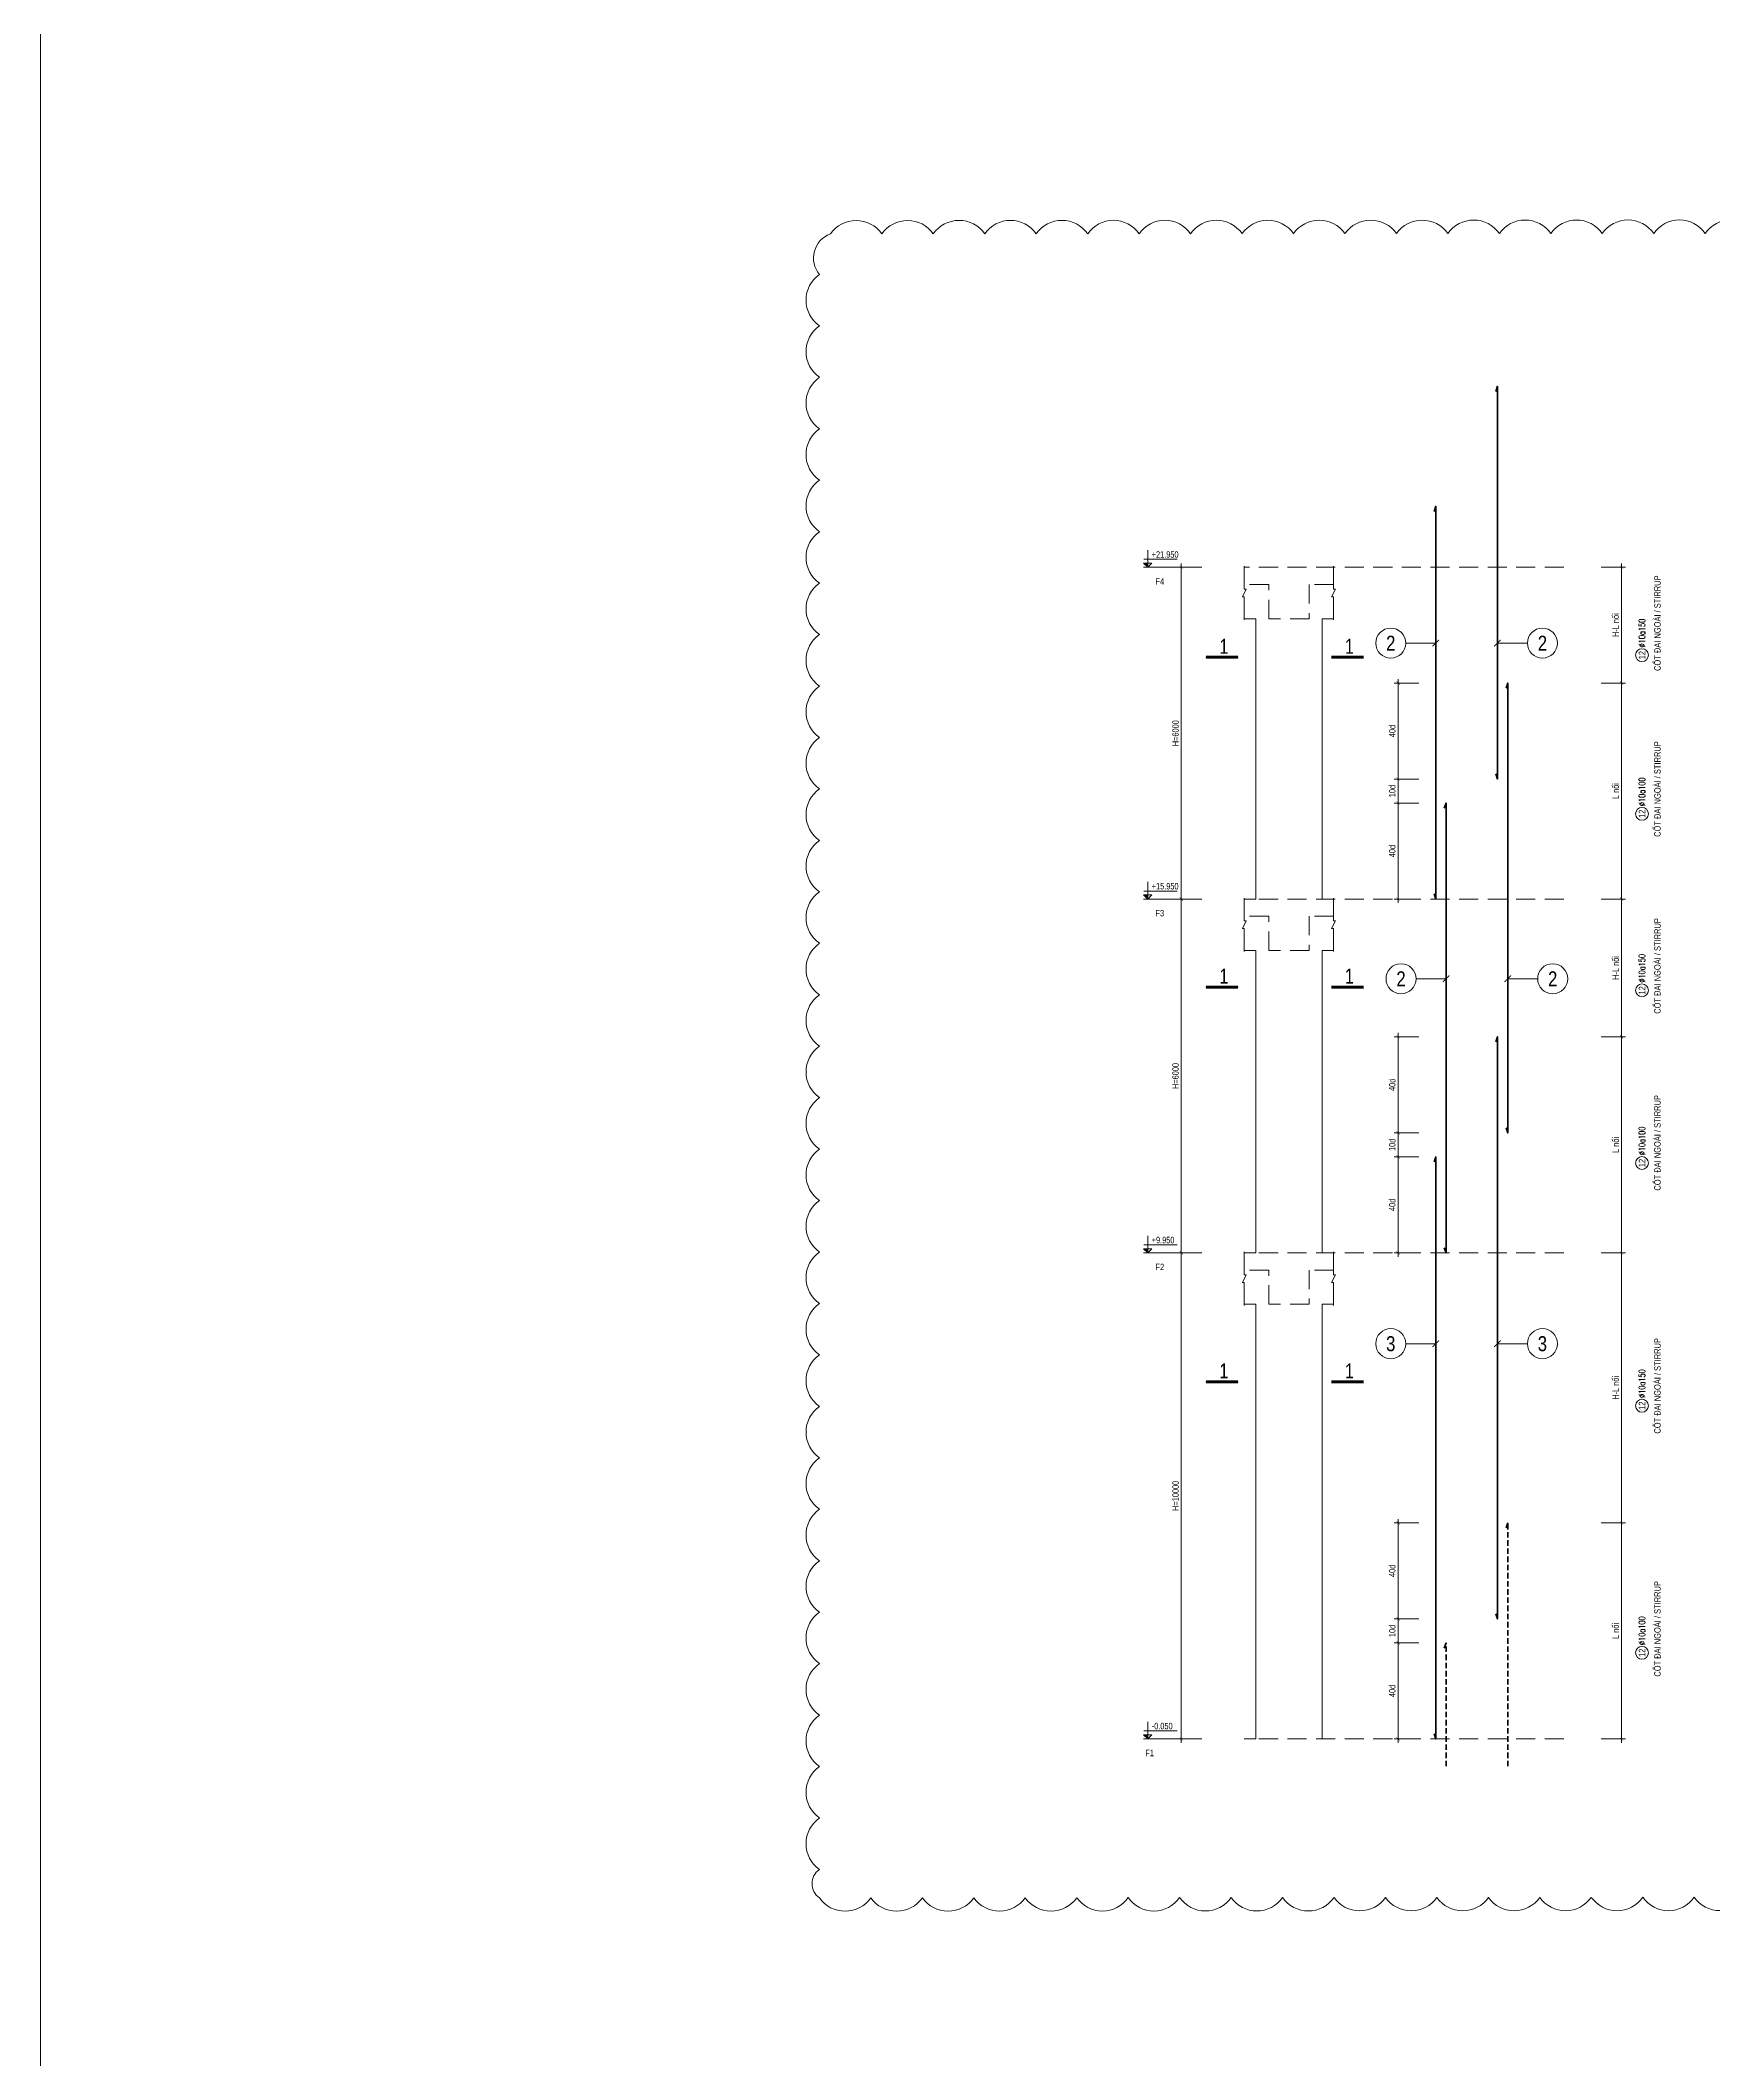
# Model space of a CAD drawing. Header units: millimetres. Extents: x 49323 to 538172, y -39336 to 181761.
# Drawn here: x 459939 to 479451, y 19173 to 42723 of the extents above; entities that cross this region are included whole.
import ezdxf
from ezdxf.enums import TextEntityAlignment as Align

# ---------------------------------------------------------------- set-up
doc = ezdxf.new("R2010")
doc.units = ezdxf.units.MM
doc.linetypes.add('HIDDEN', pattern=[9.525, 6.35, -3.175])
doc.linetypes.add('HIDDEN2', pattern=[4.7625, 3.175, -1.5875])
doc.layers.get('0').update_dxf_attribs({"lineweight": 20})
doc.layers.get('Defpoints').update_dxf_attribs({"color": 151, "lineweight": 9})
for name, color, linetype, lineweight in [('kata_thep chu', 4, 'Continuous', 35), ('NDC_S_ANNO', 7, 'Continuous', 20), ('NDC_S_BREAK-LINE', 1, 'Continuous', 15), ('NDC_S_CONTINUOUS', 3, 'Continuous', 20), ('NDC_S_DIM', 1, 'Continuous', 15), ('NDC_S_HIDDEN', 8, 'HIDDEN2', 13), ('NDC_S_LEADER', 1, 'Continuous', 15), ('NDC_S_REBAR', 4, 'Continuous', 35), ('NDC_S_SYMBOL', 1, 'Continuous', 15), ('NDC_S_TEXT SYMBOL', 7, 'Continuous', 20), ('NDC_S_THIN LINE', 8, 'Continuous', 9), ('NDC_S_VN TEXT', 7, 'Continuous', 20)]:
    doc.layers.add(name, color=color, linetype=linetype, lineweight=lineweight)
doc.styles.add('ARIAL', font='arial.ttf', dxfattribs={"width": 0.8})
doc.styles.add('NDC_ANNO', font='', dxfattribs={"width": 0.8})
doc.styles.add('NDC_DIM', font='', dxfattribs={"width": 0.75})
doc.styles.add('NDC_EN TXT', font='romans.shx', dxfattribs={"width": 0.8})
doc.styles.add('NDC_VIE TXT', font='arial.ttf', dxfattribs={"width": 0.8})
doc.styles.get('NDC_ANNO').set_extended_font_data('Dotum')
doc.styles.get('NDC_DIM').set_extended_font_data('Dotum')
doc.dimstyles.new('NDC_dim_30', dxfattribs={"dimscale": 30, "dimtxt": 2.5, "dimasz": 1.5, "dimexe": 1.5, "dimexo": 2.5, "dimgap": 1, "dimtad": 1, "dimdec": 0, "dimzin": 0, "dimdsep": 46, "dimtxsty": 'NDC_DIM', "dimblk": 'DIMMARK', "dimcen": 0.09, "dimdle": 1.2, "dimclrd": 1, "dimclre": 1, "dimclrt": 3, "dimadec": 0, "dimazin": 0, "dimtfac": 1, "dimtdec": 0, "dimtix": 1, "dimtofl": 0, "dimtmove": 0, "dimatfit": 3, "dimfxl": 8, "dimfxlon": 1, "dimtolj": 1, "dimtzin": 0, "dimarcsym": 0})
doc.dimstyles.new('NDC_dim_75', dxfattribs={"dimscale": 75, "dimtxt": 2.5, "dimasz": 1.5, "dimexe": 1.5, "dimexo": 2.5, "dimgap": 1, "dimtad": 1, "dimdec": 0, "dimzin": 0, "dimdsep": 46, "dimtxsty": 'NDC_DIM', "dimblk": 'DIMMARK', "dimcen": 0.09, "dimdle": 1.2, "dimclrd": 1, "dimclre": 1, "dimclrt": 3, "dimadec": 0, "dimazin": 0, "dimtfac": 1, "dimtdec": 0, "dimtix": 1, "dimtofl": 0, "dimtmove": 0, "dimatfit": 3, "dimfxl": 8, "dimfxlon": 1, "dimtolj": 1, "dimtzin": 0, "dimarcsym": 0})

# ---------------------------------------------------------------- blocks, each defined once
blk = doc.blocks.new('DIMMARK')
at = {"layer": 'NDC_S_DIM', "color": 1}
blk.add_line((-1.5, 0), (1, 0), dxfattribs=at)
at = {"layer": 'NDC_S_DIM', "color": 2, "const_width": 0.1}
blk.add_lwpolyline([(-0.42, -0.42), (0.42, 0.42)], dxfattribs=at)
blk = doc.blocks.new('*D1915')
at = {"layer": 'Defpoints', "color": 0, "transparency": 16777216}
for p in [(235826, 21008), (236695, 21008), (236627, 15339)]:
    blk.add_point(p, dxfattribs=at)
at = {"layer": 'NDC_S_DIM', "color": 1, "lineweight": -2, "transparency": 16777216}
for p, q in [((236066, 21008), (235781, 21008)), ((235826, 15384), (235826, 20963)), ((236066, 15339), (235781, 15339))]:
    blk.add_line(p, q, dxfattribs=at)
at = {"layer": 'NDC_S_DIM', "color": 1, "lineweight": -2, "transparency": 16777216, "xscale": 45, "yscale": 45, "zscale": 45}
for p, rotation in [((235826, 21008), 90), ((235826, 15339), 270)]:
    blk.add_blockref('DIMMARK', p, dxfattribs=dict(at, rotation=rotation))
at = {"layer": 'NDC_S_DIM', "color": 3, "transparency": 16777216, "insert": (235759, 18174), "char_height": 75, "attachment_point": 5, "rotation": 90, "style": 'NDC_DIM'}
blk.add_mtext('\\A1;H=10000', dxfattribs=at)
blk = doc.blocks.new('*D1916')
at = {"layer": 'Defpoints', "color": 0, "transparency": 16777216}
for p in [(235826, 25134), (236695, 25134), (236695, 21008)]:
    blk.add_point(p, dxfattribs=at)
at = {"layer": 'NDC_S_DIM', "color": 1, "lineweight": -2, "transparency": 16777216}
for p, q in [((236066, 25134), (235781, 25134)), ((235826, 21053), (235826, 25089)), ((236066, 21008), (235781, 21008))]:
    blk.add_line(p, q, dxfattribs=at)
at = {"layer": 'NDC_S_DIM', "color": 1, "lineweight": -2, "transparency": 16777216, "xscale": 45, "yscale": 45, "zscale": 45}
for p, rotation in [((235826, 25134), 90), ((235826, 21008), 270)]:
    blk.add_blockref('DIMMARK', p, dxfattribs=dict(at, rotation=rotation))
at = {"layer": 'NDC_S_DIM', "color": 3, "transparency": 16777216, "insert": (235759, 23071), "char_height": 75, "attachment_point": 5, "rotation": 90, "style": 'NDC_DIM'}
blk.add_mtext('\\A1;H=6000', dxfattribs=at)
blk = doc.blocks.new('*D1917')
at = {"layer": 'Defpoints', "color": 0, "transparency": 16777216}
for p in [(235826, 29004), (236745, 29004), (236695, 25134)]:
    blk.add_point(p, dxfattribs=at)
at = {"layer": 'NDC_S_DIM', "color": 1, "lineweight": -2, "transparency": 16777216}
for p, q in [((236066, 29004), (235781, 29004)), ((235826, 25179), (235826, 28959)), ((236066, 25134), (235781, 25134))]:
    blk.add_line(p, q, dxfattribs=at)
at = {"layer": 'NDC_S_DIM', "color": 1, "lineweight": -2, "transparency": 16777216, "xscale": 45, "yscale": 45, "zscale": 45}
for p, rotation in [((235826, 29004), 90), ((235826, 25134), 270)]:
    blk.add_blockref('DIMMARK', p, dxfattribs=dict(at, rotation=rotation))
at = {"layer": 'NDC_S_DIM', "color": 3, "transparency": 16777216, "insert": (235759, 27069), "char_height": 75, "attachment_point": 5, "rotation": 90, "style": 'NDC_DIM'}
blk.add_mtext('\\A1;H=6000', dxfattribs=at)
blk = doc.blocks.new('*U6')
at = {"layer": 'NDC_S_ANNO', "color": 0, "linetype": 'ByBlock', "lineweight": -2}
blk.add_line((-4.36, 0), (1, 0), dxfattribs=at)
at = {"layer": 'NDC_S_ANNO', "ltscale": 0.005, "const_width": 0.5}
blk.add_lwpolyline([(1, 0), (-4.36, 0)], dxfattribs=at)
at = {"layer": 'NDC_S_TEXT SYMBOL', "linetype": 'ByBlock', "lineweight": -2, "style": 'NDC_ANNO', "width": 0.8}
blk.add_attdef('DETAIL', text='', height=2.5, dxfattribs=at).set_placement((-0.64, 1.82), align=Align.MIDDLE_RIGHT)
blk = doc.blocks.new('*D1918')
at = {"layer": 'Defpoints', "color": 0, "ltscale": 0.005, "transparency": 16777216}
for p in [(238354, 16459, 0), (238792, 16459), (238792, 15339)]:
    blk.add_point(p, dxfattribs=at)
at = {"layer": 'NDC_S_DIM', "color": 1, "lineweight": -2, "ltscale": 0.005, "transparency": 16777216}
for p, q in [((238594, 16459, 0), (238309, 16459, 0)), ((238354, 15384, 0), (238354, 16414, 0)), ((238594, 15339, 0), (238309, 15339, 0))]:
    blk.add_line(p, q, dxfattribs=at)
at = {"layer": 'NDC_S_DIM', "color": 1, "lineweight": -2, "ltscale": 0.005, "transparency": 16777216, "xscale": 45, "yscale": 45, "zscale": 45}
for p, rotation in [((238354, 16459, 0), 90), ((238354, 15339, 0), 270)]:
    blk.add_blockref('DIMMARK', p, dxfattribs=dict(at, rotation=rotation))
at = {"layer": 'NDC_S_DIM', "color": 3, "ltscale": 0.005, "transparency": 16777216, "insert": (238286, 15899, 0), "char_height": 75, "attachment_point": 5, "rotation": 90, "style": 'NDC_DIM'}
blk.add_mtext('\\A1;40d', dxfattribs=at)
blk = doc.blocks.new('*D1919')
at = {"layer": 'Defpoints', "color": 0, "ltscale": 0.005, "transparency": 16777216}
for p in [(238354, 16739), (238792, 16739), (238792, 16459)]:
    blk.add_point(p, dxfattribs=at)
at = {"layer": 'NDC_S_DIM', "color": 1, "lineweight": -2, "ltscale": 0.005, "transparency": 16777216}
for p, q in [((238594, 16739), (238309, 16739)), ((238354, 16504), (238354, 16694)), ((238594, 16459), (238309, 16459))]:
    blk.add_line(p, q, dxfattribs=at)
at = {"layer": 'NDC_S_DIM', "color": 1, "lineweight": -2, "ltscale": 0.005, "transparency": 16777216, "xscale": 45, "yscale": 45, "zscale": 45}
for p, rotation in [((238354, 16739), 90), ((238354, 16459), 270)]:
    blk.add_blockref('DIMMARK', p, dxfattribs=dict(at, rotation=rotation))
at = {"layer": 'NDC_S_DIM', "color": 3, "ltscale": 0.005, "transparency": 16777216, "insert": (238286, 16599), "char_height": 75, "attachment_point": 5, "rotation": 90, "style": 'NDC_DIM'}
blk.add_mtext('\\A1;10d', dxfattribs=at)
blk = doc.blocks.new('*D1920')
at = {"layer": 'Defpoints', "color": 0, "ltscale": 0.005, "transparency": 16777216}
for p in [(238354, 17859), (238792, 17859), (238792, 16739)]:
    blk.add_point(p, dxfattribs=at)
at = {"layer": 'NDC_S_DIM', "color": 1, "lineweight": -2, "ltscale": 0.005, "transparency": 16777216}
for p, q in [((238594, 17859), (238309, 17859)), ((238354, 16784), (238354, 17814)), ((238594, 16739), (238309, 16739))]:
    blk.add_line(p, q, dxfattribs=at)
at = {"layer": 'NDC_S_DIM', "color": 1, "lineweight": -2, "ltscale": 0.005, "transparency": 16777216, "xscale": 45, "yscale": 45, "zscale": 45}
for p, rotation in [((238354, 17859), 90), ((238354, 16739), 270)]:
    blk.add_blockref('DIMMARK', p, dxfattribs=dict(at, rotation=rotation))
at = {"layer": 'NDC_S_DIM', "color": 3, "ltscale": 0.005, "transparency": 16777216, "insert": (238286, 17299), "char_height": 75, "attachment_point": 5, "rotation": 90, "style": 'NDC_DIM'}
blk.add_mtext('\\A1;40d', dxfattribs=at)
blk = doc.blocks.new('*D1921')
at = {"layer": 'Defpoints', "color": 0, "ltscale": 0.005, "transparency": 16777216}
for p in [(238354, 22128, 0), (238792, 22128), (238792, 21008)]:
    blk.add_point(p, dxfattribs=at)
at = {"layer": 'NDC_S_DIM', "color": 1, "lineweight": -2, "ltscale": 0.005, "transparency": 16777216}
for p, q in [((238594, 22128, 0), (238309, 22128, 0)), ((238354, 21053, 0), (238354, 22083, 0)), ((238594, 21008, 0), (238309, 21008, 0))]:
    blk.add_line(p, q, dxfattribs=at)
at = {"layer": 'NDC_S_DIM', "color": 1, "lineweight": -2, "ltscale": 0.005, "transparency": 16777216, "xscale": 45, "yscale": 45, "zscale": 45}
for p, rotation in [((238354, 22128, 0), 90), ((238354, 21008, 0), 270)]:
    blk.add_blockref('DIMMARK', p, dxfattribs=dict(at, rotation=rotation))
at = {"layer": 'NDC_S_DIM', "color": 3, "ltscale": 0.005, "transparency": 16777216, "insert": (238286, 21568, 0), "char_height": 75, "attachment_point": 5, "rotation": 90, "style": 'NDC_DIM'}
blk.add_mtext('\\A1;40d', dxfattribs=at)
blk = doc.blocks.new('*D1922')
at = {"layer": 'Defpoints', "color": 0, "ltscale": 0.005, "transparency": 16777216}
for p in [(238354, 22408), (238792, 22408), (238792, 22128)]:
    blk.add_point(p, dxfattribs=at)
at = {"layer": 'NDC_S_DIM', "color": 1, "lineweight": -2, "ltscale": 0.005, "transparency": 16777216}
for p, q in [((238594, 22408), (238309, 22408)), ((238354, 22173), (238354, 22363)), ((238594, 22128), (238309, 22128))]:
    blk.add_line(p, q, dxfattribs=at)
at = {"layer": 'NDC_S_DIM', "color": 1, "lineweight": -2, "ltscale": 0.005, "transparency": 16777216, "xscale": 45, "yscale": 45, "zscale": 45}
for p, rotation in [((238354, 22408), 90), ((238354, 22128), 270)]:
    blk.add_blockref('DIMMARK', p, dxfattribs=dict(at, rotation=rotation))
at = {"layer": 'NDC_S_DIM', "color": 3, "ltscale": 0.005, "transparency": 16777216, "insert": (238286, 22268), "char_height": 75, "attachment_point": 5, "rotation": 90, "style": 'NDC_DIM'}
blk.add_mtext('\\A1;10d', dxfattribs=at)
blk = doc.blocks.new('*D1923')
at = {"layer": 'Defpoints', "color": 0, "ltscale": 0.005, "transparency": 16777216}
for p in [(238354, 23528), (238792, 23528), (238792, 22408)]:
    blk.add_point(p, dxfattribs=at)
at = {"layer": 'NDC_S_DIM', "color": 1, "lineweight": -2, "ltscale": 0.005, "transparency": 16777216}
for p, q in [((238594, 23528), (238309, 23528)), ((238354, 22453), (238354, 23483)), ((238594, 22408), (238309, 22408))]:
    blk.add_line(p, q, dxfattribs=at)
at = {"layer": 'NDC_S_DIM', "color": 1, "lineweight": -2, "ltscale": 0.005, "transparency": 16777216, "xscale": 45, "yscale": 45, "zscale": 45}
for p, rotation in [((238354, 23528), 90), ((238354, 22408), 270)]:
    blk.add_blockref('DIMMARK', p, dxfattribs=dict(at, rotation=rotation))
at = {"layer": 'NDC_S_DIM', "color": 3, "ltscale": 0.005, "transparency": 16777216, "insert": (238286, 22968), "char_height": 75, "attachment_point": 5, "rotation": 90, "style": 'NDC_DIM'}
blk.add_mtext('\\A1;40d', dxfattribs=at)
blk = doc.blocks.new('*D1924')
at = {"layer": 'Defpoints', "color": 0, "ltscale": 0.005, "transparency": 16777216}
for p in [(238354, 26254, 0), (238792, 26254), (238792, 25134)]:
    blk.add_point(p, dxfattribs=at)
at = {"layer": 'NDC_S_DIM', "color": 1, "lineweight": -2, "ltscale": 0.005, "transparency": 16777216}
for p, q in [((238594, 26254, 0), (238309, 26254, 0)), ((238354, 25179, 0), (238354, 26209, 0)), ((238594, 25134, 0), (238309, 25134, 0))]:
    blk.add_line(p, q, dxfattribs=at)
at = {"layer": 'NDC_S_DIM', "color": 1, "lineweight": -2, "ltscale": 0.005, "transparency": 16777216, "xscale": 45, "yscale": 45, "zscale": 45}
for p, rotation in [((238354, 26254, 0), 90), ((238354, 25134, 0), 270)]:
    blk.add_blockref('DIMMARK', p, dxfattribs=dict(at, rotation=rotation))
at = {"layer": 'NDC_S_DIM', "color": 3, "ltscale": 0.005, "transparency": 16777216, "insert": (238286, 25694, 0), "char_height": 75, "attachment_point": 5, "rotation": 90, "style": 'NDC_DIM'}
blk.add_mtext('\\A1;40d', dxfattribs=at)
blk = doc.blocks.new('*D1925')
at = {"layer": 'Defpoints', "color": 0, "ltscale": 0.005, "transparency": 16777216}
for p in [(238354, 26534), (238792, 26534), (238792, 26254)]:
    blk.add_point(p, dxfattribs=at)
at = {"layer": 'NDC_S_DIM', "color": 1, "lineweight": -2, "ltscale": 0.005, "transparency": 16777216}
for p, q in [((238594, 26534), (238309, 26534)), ((238354, 26299), (238354, 26489)), ((238594, 26254), (238309, 26254))]:
    blk.add_line(p, q, dxfattribs=at)
at = {"layer": 'NDC_S_DIM', "color": 1, "lineweight": -2, "ltscale": 0.005, "transparency": 16777216, "xscale": 45, "yscale": 45, "zscale": 45}
for p, rotation in [((238354, 26534), 90), ((238354, 26254), 270)]:
    blk.add_blockref('DIMMARK', p, dxfattribs=dict(at, rotation=rotation))
at = {"layer": 'NDC_S_DIM', "color": 3, "ltscale": 0.005, "transparency": 16777216, "insert": (238286, 26394), "char_height": 75, "attachment_point": 5, "rotation": 90, "style": 'NDC_DIM'}
blk.add_mtext('\\A1;10d', dxfattribs=at)
blk = doc.blocks.new('*D1926')
at = {"layer": 'Defpoints', "color": 0, "ltscale": 0.005, "transparency": 16777216}
for p in [(238354, 27654), (238792, 27654), (238792, 26534)]:
    blk.add_point(p, dxfattribs=at)
at = {"layer": 'NDC_S_DIM', "color": 1, "lineweight": -2, "ltscale": 0.005, "transparency": 16777216}
for p, q in [((238594, 27654), (238309, 27654)), ((238354, 26579), (238354, 27609)), ((238594, 26534), (238309, 26534))]:
    blk.add_line(p, q, dxfattribs=at)
at = {"layer": 'NDC_S_DIM', "color": 1, "lineweight": -2, "ltscale": 0.005, "transparency": 16777216, "xscale": 45, "yscale": 45, "zscale": 45}
for p, rotation in [((238354, 27654), 90), ((238354, 26534), 270)]:
    blk.add_blockref('DIMMARK', p, dxfattribs=dict(at, rotation=rotation))
at = {"layer": 'NDC_S_DIM', "color": 3, "ltscale": 0.005, "transparency": 16777216, "insert": (238286, 27094), "char_height": 75, "attachment_point": 5, "rotation": 90, "style": 'NDC_DIM'}
blk.add_mtext('\\A1;40d', dxfattribs=at)
blk = doc.blocks.new('*D1927')
at = {"layer": 'Defpoints', "color": 0, "ltscale": 70, "transparency": 16777216}
for p in [(239632, 17859), (240960, 17859), (240397, 15339)]:
    blk.add_point(p, dxfattribs=at)
at = {"layer": 'NDC_S_DIM', "color": 1, "lineweight": -2, "ltscale": 70, "transparency": 16777216}
for p, q in [((240720, 17859), (241005, 17859)), ((240960, 15384), (240960, 17814)), ((240720, 15339), (241005, 15339))]:
    blk.add_line(p, q, dxfattribs=at)
at = {"layer": 'NDC_S_DIM', "color": 1, "lineweight": -2, "ltscale": 70, "transparency": 16777216, "xscale": 45, "yscale": 45, "zscale": 45}
for p, rotation in [((240960, 17859), 90), ((240960, 15339), 270)]:
    blk.add_blockref('DIMMARK', p, dxfattribs=dict(at, rotation=rotation))
at = {"layer": 'NDC_S_DIM', "color": 3, "ltscale": 70, "transparency": 16777216, "insert": (240892, 16599), "char_height": 75, "attachment_point": 5, "rotation": 90, "style": 'NDC_DIM'}
blk.add_mtext('\\A1;L nối', dxfattribs=at)
blk = doc.blocks.new('*D1928')
at = {"layer": 'Defpoints', "color": 0, "ltscale": 70, "transparency": 16777216}
for p in [(239512, 23528), (240960, 23528), (240397, 21008)]:
    blk.add_point(p, dxfattribs=at)
at = {"layer": 'NDC_S_DIM', "color": 1, "lineweight": -2, "ltscale": 70, "transparency": 16777216}
for p, q in [((240720, 23528), (241005, 23528)), ((240960, 21053), (240960, 23483)), ((240720, 21008), (241005, 21008))]:
    blk.add_line(p, q, dxfattribs=at)
at = {"layer": 'NDC_S_DIM', "color": 1, "lineweight": -2, "ltscale": 70, "transparency": 16777216, "xscale": 45, "yscale": 45, "zscale": 45}
for p, rotation in [((240960, 23528), 90), ((240960, 21008), 270)]:
    blk.add_blockref('DIMMARK', p, dxfattribs=dict(at, rotation=rotation))
at = {"layer": 'NDC_S_DIM', "color": 3, "ltscale": 70, "transparency": 16777216, "insert": (240892, 22268), "char_height": 75, "attachment_point": 5, "rotation": 90, "style": 'NDC_DIM'}
blk.add_mtext('\\A1;L nối', dxfattribs=at)
blk = doc.blocks.new('*D1929')
at = {"layer": 'Defpoints', "color": 0, "ltscale": 70, "transparency": 16777216}
for p in [(239632, 27654), (240960, 27654), (240397, 25134)]:
    blk.add_point(p, dxfattribs=at)
at = {"layer": 'NDC_S_DIM', "color": 1, "lineweight": -2, "ltscale": 70, "transparency": 16777216}
for p, q in [((240720, 27654), (241005, 27654)), ((240960, 25179), (240960, 27609)), ((240720, 25134), (241005, 25134))]:
    blk.add_line(p, q, dxfattribs=at)
at = {"layer": 'NDC_S_DIM', "color": 1, "lineweight": -2, "ltscale": 70, "transparency": 16777216, "xscale": 45, "yscale": 45, "zscale": 45}
for p, rotation in [((240960, 27654), 90), ((240960, 25134), 270)]:
    blk.add_blockref('DIMMARK', p, dxfattribs=dict(at, rotation=rotation))
at = {"layer": 'NDC_S_DIM', "color": 3, "ltscale": 70, "transparency": 16777216, "insert": (240892, 26394), "char_height": 75, "attachment_point": 5, "rotation": 90, "style": 'NDC_DIM'}
blk.add_mtext('\\A1;L nối', dxfattribs=at)
blk = doc.blocks.new('*U236')
blk.add_circle((-2.5, 0), 2.5)
at = {"layer": 'NDC_S_VN TEXT', "color": 7, "style": 'ARIAL', "width": 0.8}
blk.add_attdef('SH2', text='', height=2.5, dxfattribs=at).set_placement((-2.5, 0), align=Align.MIDDLE)
at = {"layer": 'NDC_S_VN TEXT', "color": 3, "style": 'NDC_EN TXT', "width": 0.75}
blk.add_attdef('DKKC1', (0.5, -1.25), '', height=2.5, dxfattribs=at)
blk = doc.blocks.new('CD')
at = {"layer": 'NDC_S_ANNO'}
blk.add_hatch(color=3, dxfattribs=at).paths.add_polyline_path([(0, 160), (-161, 160), (0, 0)])
at = {"layer": 'NDC_S_ANNO', "ltscale": 50}
h = blk.add_hatch(dxfattribs=at)
h.set_pattern_fill('ANSI31', color=256, scale=140.6, style=0)
h.paths.add_polyline_path([(0, 160), (0, 0), (161, 160)])
for p, q in [((1156, 0), (-164, 0)), ((-159, 314), (1147, 314))]:
    blk.add_line(p, q, dxfattribs=at)
for points in [[(0, 0), (-161, 160), (0, 160)], [(0, 669), (0, 0)], [(0, 0), (161, 160), (0, 160)]]:
    blk.add_lwpolyline(points, dxfattribs=at)
at = {"layer": 'NDC_S_TEXT SYMBOL', "color": 3, "style": 'NDC_DIM', "width": 0.7}
blk.add_attdef('COT', (154, 375), '', height=250, dxfattribs=at)
blk = doc.blocks.new('*D1930')
at = {"layer": 'Defpoints', "color": 0, "ltscale": 40, "transparency": 16777216}
for p in [(239512, 21008), (240960, 21008), (239632, 17859)]:
    blk.add_point(p, dxfattribs=at)
at = {"layer": 'NDC_S_DIM', "color": 1, "lineweight": -2, "ltscale": 40, "transparency": 16777216}
for p, q in [((240720, 21008), (241005, 21008)), ((240960, 17904), (240960, 20963)), ((240720, 17859), (241005, 17859))]:
    blk.add_line(p, q, dxfattribs=at)
at = {"layer": 'NDC_S_DIM', "color": 1, "lineweight": -2, "ltscale": 40, "transparency": 16777216, "xscale": 45, "yscale": 45, "zscale": 45}
for p, rotation in [((240960, 21008), 90), ((240960, 17859), 270)]:
    blk.add_blockref('DIMMARK', p, dxfattribs=dict(at, rotation=rotation))
at = {"layer": 'NDC_S_DIM', "color": 3, "ltscale": 40, "transparency": 16777216, "insert": (240892, 19434), "char_height": 75, "attachment_point": 5, "rotation": 90, "style": 'NDC_DIM'}
blk.add_mtext('\\A1;H-L nối', dxfattribs=at)
blk = doc.blocks.new('*D1931')
at = {"layer": 'Defpoints', "color": 0, "ltscale": 40, "transparency": 16777216}
for p in [(240397, 25134), (240960, 25134), (239512, 23528)]:
    blk.add_point(p, dxfattribs=at)
at = {"layer": 'NDC_S_DIM', "color": 1, "lineweight": -2, "ltscale": 40, "transparency": 16777216}
for p, q in [((240720, 25134), (241005, 25134)), ((240960, 23573), (240960, 25089)), ((240720, 23528), (241005, 23528))]:
    blk.add_line(p, q, dxfattribs=at)
at = {"layer": 'NDC_S_DIM', "color": 1, "lineweight": -2, "ltscale": 40, "transparency": 16777216, "xscale": 45, "yscale": 45, "zscale": 45}
for p, rotation in [((240960, 25134), 90), ((240960, 23528), 270)]:
    blk.add_blockref('DIMMARK', p, dxfattribs=dict(at, rotation=rotation))
at = {"layer": 'NDC_S_DIM', "color": 3, "ltscale": 40, "transparency": 16777216, "insert": (240892, 24331), "char_height": 75, "attachment_point": 5, "rotation": 90, "style": 'NDC_DIM'}
blk.add_mtext('\\A1;H-L nối', dxfattribs=at)
blk = doc.blocks.new('*D1932')
at = {"layer": 'Defpoints', "color": 0, "ltscale": 40, "transparency": 16777216}
for p in [(239512, 29004), (240960, 29004), (239632, 27654)]:
    blk.add_point(p, dxfattribs=at)
at = {"layer": 'NDC_S_DIM', "color": 1, "lineweight": -2, "ltscale": 40, "transparency": 16777216}
for p, q in [((240720, 29004), (241005, 29004)), ((240960, 27699), (240960, 28959)), ((240720, 27654), (241005, 27654))]:
    blk.add_line(p, q, dxfattribs=at)
at = {"layer": 'NDC_S_DIM', "color": 1, "lineweight": -2, "ltscale": 40, "transparency": 16777216, "xscale": 45, "yscale": 45, "zscale": 45}
for p, rotation in [((240960, 29004), 90), ((240960, 27654), 270)]:
    blk.add_blockref('DIMMARK', p, dxfattribs=dict(at, rotation=rotation))
at = {"layer": 'NDC_S_DIM', "color": 3, "ltscale": 40, "transparency": 16777216, "insert": (240892, 28329), "char_height": 75, "attachment_point": 5, "rotation": 90, "style": 'NDC_DIM'}
blk.add_mtext('\\A1;H-L nối', dxfattribs=at)
blk = doc.blocks.new('column 2')
at = {"layer": 'kata_thep chu', "color": 4, "ltscale": 0.005}
for points in [[(239492.2, 26594.4), (239512.2, 26534.4), (239512.2, 31115.4), (239492.2, 31055.4)], [(238772.5, 25194.4), (238792.5, 25134.4), (238792.5, 29715.4), (238772.5, 29655.4)], [(239612.2, 22468), (239632.2, 22408), (239632.2, 27654.4), (239612.2, 27594.4)], [(238892.5, 21068), (238912.5, 21008), (238912.5, 26254.4), (238892.5, 26194.4)], [(239492.2, 16799.4), (239512.2, 16739.4), (239512.2, 23528), (239492.2, 23468)], [(238772.5, 15399.4), (238792.5, 15339.4), (238792.5, 22128), (238772.5, 22068)]]:
    blk.add_lwpolyline(points, dxfattribs=at)
at = {"layer": 'NDC_S_BREAK-LINE'}
for points in [[(236559.9, 28391.1), (236559.9, 28658.6), (236537.4, 28658.6), (236582.4, 28748.6), (236559.9, 28748.6), (236559.9, 29016.1)], [(237601.5, 28391.1), (237601.5, 28658.6), (237579, 28658.6), (237624, 28748.6), (237601.5, 28748.6), (237601.5, 29016.1)], [(236559.9, 24521.9), (236559.9, 24789.4), (236537.4, 24789.4), (236582.4, 24879.4), (236559.9, 24879.4), (236559.9, 25146.9)], [(237601.5, 24521.9), (237601.5, 24789.4), (237579, 24789.4), (237624, 24879.4), (237601.5, 24879.4), (237601.5, 25146.9)], [(236559.9, 20395.5), (236559.9, 20663), (236537.4, 20663), (236582.4, 20753), (236559.9, 20753), (236559.9, 21020.5)], [(237601.5, 20395.5), (237601.5, 20663), (237579, 20663), (237624, 20753), (237601.5, 20753), (237601.5, 21020.5)]]:
    blk.add_lwpolyline(points, dxfattribs=at)
at = {"layer": 'NDC_S_CONTINUOUS'}
for points in [[(236559.9, 25134.4), (236694.9, 25134.4), (236694.9, 28403.6), (236559.9, 28403.6)], [(237601.5, 25134.4), (237466.5, 25134.4), (237466.5, 28403.6), (237601.5, 28403.6)], [(236559.9, 21008), (236694.9, 21008), (236694.9, 24534.4), (236559.9, 24534.4)], [(237601.5, 21008), (237466.5, 21008), (237466.5, 24534.4), (237601.5, 24534.4)], [(236559.9, 15339.4), (236694.9, 15339.4), (236694.9, 20408), (236559.9, 20408)], [(237601.5, 15339.4), (237466.5, 15339.4), (237466.5, 20408), (237601.5, 20408)]]:
    blk.add_lwpolyline(points, dxfattribs=at)
at = {"layer": 'NDC_S_DIM'}
for centre in [(238267.9, 28119.7), (240036.7, 28119.7), (238387.9, 24205.3), (240156.7, 24205.3), (238267.9, 19949.1), (240036.7, 19949.1)]:
    blk.add_circle(centre, 175, dxfattribs=at)
at = {"layer": 'NDC_S_HIDDEN', "ltscale": 70}
for p, q in [((240287.4, 29003.6), (236559.9, 29003.6)), ((240287.4, 25134.4), (236559.9, 25134.4)), ((240287.4, 21008), (236559.9, 21008)), ((240287.4, 15339.4), (236559.9, 15339.4))]:
    blk.add_line(p, q, dxfattribs=at)
for points in [[(237601.5, 28803.6), (237316.5, 28803.6), (237316.5, 28403.6), (236844.9, 28403.6), (236844.9, 28803.6), (236559.9, 28803.6)], [(237601.5, 24934.4), (237316.5, 24934.4), (237316.5, 24534.4), (236844.9, 24534.4), (236844.9, 24934.4), (236559.9, 24934.4)], [(237601.5, 20808), (237316.5, 20808), (237316.5, 20408), (236844.9, 20408), (236844.9, 20808), (236559.9, 20808)]]:
    blk.add_lwpolyline(points, dxfattribs=at)
at = {"layer": 'NDC_S_REBAR', "linetype": 'HIDDEN', "ltscale": 10}
for points in [[(239632.2, 15020.6), (239632.2, 17859.4), (239612.2, 17799.4)], [(238912.5, 15020.6), (238912.5, 16459.4), (238892.5, 16399.4)]]:
    blk.add_lwpolyline(points, dxfattribs=at)
at = {"layer": 'NDC_S_DIM'}
ref = blk.add_blockref('CD', (235434.6, 29003.6), dxfattribs=dict(at, xscale=0.3, yscale=0.3, zscale=0.3))
ref.add_attrib('COT', '+21.950', (235480.8, 29115.9), dxfattribs={"layer": '0', "color": 3, "height": 75, "style": 'NDC_DIM', "width": 0.75})
ref = blk.add_blockref('CD', (235434.6, 25134.4), dxfattribs=dict(at, xscale=0.3, yscale=0.3, zscale=0.3))
ref.add_attrib('COT', '+15.950', (235480.8, 25246.8), dxfattribs={"layer": '0', "color": 3, "height": 75, "style": 'NDC_DIM', "width": 0.75})
ref = blk.add_blockref('CD', (235434.6, 21008), dxfattribs=dict(at, xscale=0.3, yscale=0.3, zscale=0.3))
ref.add_attrib('COT', '+9.950', (235480.8, 21120.4), dxfattribs={"layer": '0', "color": 3, "height": 75, "style": 'NDC_DIM', "width": 0.75})
ref = blk.add_blockref('CD', (235434.6, 15339.4), dxfattribs=dict(at, xscale=0.3, yscale=0.3, zscale=0.7))
ref.add_attrib('COT', '-0.050', (235480.8, 15451.8), dxfattribs={"layer": '0', "color": 6, "height": 75, "style": 'NDC_DIM', "width": 0.75})
at = {"layer": 'NDC_S_SYMBOL', "xscale": 70, "yscale": 70, "zscale": 70}
for p in [(236418.3, 27954.9), (237881.1, 27954.9), (236418.3, 24108.5), (237881.1, 24108.5), (236418.3, 19504.1), (237881.1, 19504.1)]:
    blk.add_blockref('*U6', p, dxfattribs=at).add_auto_attribs({'DETAIL': '1'})
at = {"layer": 'NDC_S_THIN LINE', "xscale": 30.00000000000001, "yscale": 30.00000000000001, "zscale": 30.00000000000001, "rotation": 90}
for p, values in [((241197.9, 28054.2), {'SH2': '12', 'DKKC1': '%%c10a150'}), ((241197.9, 26203.3), {'SH2': '12', 'DKKC1': '%%c10a100'}), ((241197.9, 24144.7), {'SH2': '12', 'DKKC1': '%%c10a150'}), ((241197.9, 22130.7), {'SH2': '12', 'DKKC1': '%%c10a100'}), ((241197.9, 19300.1), {'SH2': '12', 'DKKC1': '%%c10a150'}), ((241197.9, 16418.6), {'SH2': '12', 'DKKC1': '%%c10a100'})]:
    blk.add_blockref('*U236', p, dxfattribs=at).add_auto_attribs(values)
at = {"layer": 'NDC_S_VN TEXT', "style": 'NDC_VIE TXT', "width": 0.8}
for s, p in [('F4', (235524.1, 28839.4)), ('F3', (235524.1, 24970.3)), ('F2', (235524.1, 20843.9)), ('F1', (235405.2, 15175.3))]:
    blk.add_text(s, height=75, dxfattribs=at).set_placement(p, align=Align.MIDDLE_LEFT)
for p in [(241377.9, 27795), (241377.9, 25860.4), (241377.9, 23797.2), (241377.9, 21734.1), (241377.9, 18899.8), (241377.9, 16065.5)]:
    blk.add_text('CỐT ĐAI NGOÀI / STIRRUP', height=75, rotation=90, dxfattribs=at).set_placement(p, align=Align.MIDDLE_LEFT)
at = {"layer": 'NDC_S_VN TEXT', "color": 7, "style": 'ARIAL', "width": 0.8}
for s, p in [('2', (238267.9, 28119.7)), ('2', (240036.7, 28119.7)), ('2', (238387.9, 24205.3)), ('2', (240156.7, 24205.3)), ('3', (238267.9, 19949.1)), ('3', (240036.7, 19949.1))]:
    blk.add_text(s, height=175, dxfattribs=at).set_placement(p, align=Align.MIDDLE)
at = {"layer": 'NDC_S_DIM'}
for base, p1, p2, text, picture, middle in [((235826.4, 29003.6), (236694.9, 25134.4), (236744.9, 29003.6), 'H=6000', '*D1917', (235758.9, 27069)), ((235826.4, 25134.4), (236694.9, 21008), (236694.9, 25134.4), 'H=6000', '*D1916', (235758.9, 23071.2)), ((235826.4, 21008), (236627.4, 15339.4), (236694.9, 21008), 'H=10000', '*D1915', (235758.9, 18173.7))]:
    dim = blk.add_linear_dim(base=base, p1=p1, p2=p2, angle=90, text=text, dimstyle='NDC_dim_30', dxfattribs=at)
    dim.commit()
    dim.dimension.update_dxf_attribs({"geometry": picture, "text_midpoint": middle})
at = {"layer": 'NDC_S_DIM', "ltscale": 40}
for base, p1, p2, picture, middle in [((240959.8, 29003.6), (239632.2, 27654.4), (239512.2, 29003.6), '*D1932', (240891.8, 28329)), ((240959.8, 25134.4), (239512.2, 23528), (240397.4, 25134.4), '*D1931', (240891.8, 24331.2)), ((240959.8, 21008), (239632.2, 17859.4), (239512.2, 21008), '*D1930', (240891.8, 19433.7))]:
    dim = blk.add_linear_dim(base=base, p1=p1, p2=p2, angle=90, text='H-L nối', dimstyle='NDC_dim_30', dxfattribs=at)
    dim.commit()
    dim.dimension.update_dxf_attribs({"geometry": picture, "text_midpoint": middle})
at = {"layer": 'NDC_S_DIM', "ltscale": 0.005}
for base, p1, p2, text, picture, middle in [((238354.3, 27654.4), (238792.5, 26534.4), (238792.5, 27654.4), '40d', '*D1926', (238286, 27094.4)), ((238354.3, 26534.4), (238792.5, 26254.4), (238792.5, 26534.4), '10d', '*D1925', (238286, 26394.4)), ((238354.3, 26254.4, 0), (238792.5, 25134.4), (238792.5, 26254.4), '40d', '*D1924', (238286, 25694.4, 0)), ((238354.3, 23528), (238792.5, 22408), (238792.5, 23528), '40d', '*D1923', (238286, 22968)), ((238354.3, 22408), (238792.5, 22128), (238792.5, 22408), '10d', '*D1922', (238286, 22268)), ((238354.3, 22128, 0), (238792.5, 21008), (238792.5, 22128), '40d', '*D1921', (238286, 21568, 0)), ((238354.3, 17859.4), (238792.5, 16739.4), (238792.5, 17859.4), '40d', '*D1920', (238286, 17299.4)), ((238354.3, 16739.4), (238792.5, 16459.4), (238792.5, 16739.4), '10d', '*D1919', (238286, 16599.4)), ((238354.3, 16459.4, 0), (238792.5, 15339.4), (238792.5, 16459.4), '40d', '*D1918', (238286, 15899.4, 0))]:
    dim = blk.add_linear_dim(base=base, p1=p1, p2=p2, angle=90, text=text, dimstyle='NDC_dim_30', dxfattribs=at)
    dim.commit()
    dim.dimension.update_dxf_attribs({"geometry": picture, "text_midpoint": middle})
at = {"layer": 'NDC_S_DIM', "ltscale": 70}
for base, p1, p2, picture, middle in [((240959.8, 27654.4), (240397.4, 25134.4), (239632.2, 27654.4), '*D1929', (240891.8, 26394.4)), ((240959.8, 23528), (240397.4, 21008), (239512.2, 23528), '*D1928', (240891.8, 22268)), ((240959.8, 17859.4), (240397.4, 15339.4), (239632.2, 17859.4), '*D1927', (240891.8, 16599.4))]:
    dim = blk.add_linear_dim(base=base, p1=p1, p2=p2, angle=90, text='L nối', dimstyle='NDC_dim_30', dxfattribs=at)
    dim.commit()
    dim.dimension.update_dxf_attribs({"geometry": picture, "text_midpoint": middle})
at = {"layer": 'NDC_S_LEADER', "ltscale": 0.005}
for points in [[(238792.5, 28119.7), (238442.9, 28119.7)], [(239512.2, 28119.7), (239861.7, 28119.7)], [(238912.5, 24205.3), (238562.9, 24205.3)], [(239632.2, 24205.3), (239981.7, 24205.3)], [(238792.5, 19949.1), (238442.9, 19949.1)], [(239512.2, 19949.1), (239861.7, 19949.1)]]:
    blk.add_leader(points, dimstyle='NDC_dim_75', override={"dimasz": 1, "dimldrblk": 'ARCHTICK'}, dxfattribs=at)

msp = doc.modelspace()

# ---------------------------------------------------------------- linework, layer by layer
at = {"layer": 'Defpoints'}
msp.add_lwpolyline([(479953.1, 40473.4, 0.5205671), (479353, 40473, 0.5205671), (478752.9, 40472.6, 0.5205671), (478152.8, 40472.2, 0.5205671), (477552.7, 40471.9, 0.5205671), (476952.6, 40471.5, 0.5205671), (476352.5, 40471.1, 0.5205671), (475752.4, 40470.7, 0.5205671), (475152.3, 40470.3, 0.5205671), (474552.2, 40469.9, 0.5205671), (473952.1, 40469.5, 0.5205671), (473352, 40469.1, 0.5205671), (472751.9, 40468.8, 0.5205671), (472151.9, 40468.4, 0.5205671), (471551.8, 40468, 0.5205671), (470951.7, 40467.6, 0.5205671), (470351.6, 40467.2, 0.5205671), (469751.5, 40466.8, 0.5205671), (469151.4, 40466.4, 0.5205671), (469023.8, 39993.8, 0.5205671), (469023.8, 39393.7, 0.5205671), (469023.8, 38793.6, 0.5205671), (469023.8, 38193.5, 0.5205671), (469023.8, 37593.4, 0.5205671), (469023.8, 36993.3, 0.5205671), (469023.8, 36393.2, 0.5205671), (469023.8, 35793.1, 0.5205671), (469023.8, 35193, 0.5205671), (469023.8, 34592.9, 0.5205671), (469023.8, 33992.9, 0.5205671), (469023.8, 33392.8, 0.5205671), (469023.8, 32792.7, 0.5205671), (469023.8, 32192.6, 0.5205671), (469023.8, 31592.5, 0.5205671), (469023.8, 30992.4, 0.5205671), (469023.8, 30392.3, 0.5205671), (469023.8, 29792.2, 0.5205671), (469023.8, 29192.1, 0.5205671), (469023.8, 28592, 0.5205671), (469023.8, 27991.9, 0.5205671), (469023.8, 27391.8, 0.5205671), (469023.8, 26791.7, 0.5205671), (469023.8, 26191.6, 0.5205671), (469023.8, 25591.5, 0.5205671), (469023.8, 24991.4, 0.5205671), (469023.8, 24391.3, 0.5205671), (469023.8, 23791.2, 0.5205671), (469023.8, 23191.1, 0.5205671), (469023.8, 22591.1, 0.5205671), (469023.8, 21991, 0.5205671), (469023.8, 21390.9, 0.5205671), (469023.8, 21059.7, 0.5205671), (469623.9, 21060.1, 0.5205671), (470224, 21060.4, 0.5205671), (470824.1, 21060.8, 0.5205671), (471424.2, 21061.2, 0.5205671), (472024.3, 21061.6, 0.5205671), (472624.4, 21062, 0.5205671), (473224.5, 21062.4, 0.5205671), (473824.6, 21062.8, 0.5205671), (474424.7, 21063.1, 0.5205671), (475024.8, 21063.5, 0.5205671), (475624.9, 21063.9, 0.5205671), (476225, 21064.3, 0.5205671), (476825.1, 21064.7, 0.5205671), (477425.2, 21065.1, 0.5205671), (478025.3, 21065.5, 0.5205671), (478625.4, 21065.9, 0.5205671), (479225.5, 21066.2, 0.5205671), (479825.5, 21066.6, 0.5205671)], format="xyb", dxfattribs=at)
at = {"layer": 'NDC_S_DIM', "ltscale": 40}
msp.add_lwpolyline([(459939, 174655.9), (538171.9, 174655.9), (538171.9, -39336.1), (459939, -39336.1)], close=True, dxfattribs=at)

# ---------------------------------------------------------------- block references
at = {"layer": 'NDC_S_DIM'}
msp.add_blockref('column 2', (237418.1, 7574), dxfattribs=at)

doc.saveas('drawing.dxf')
